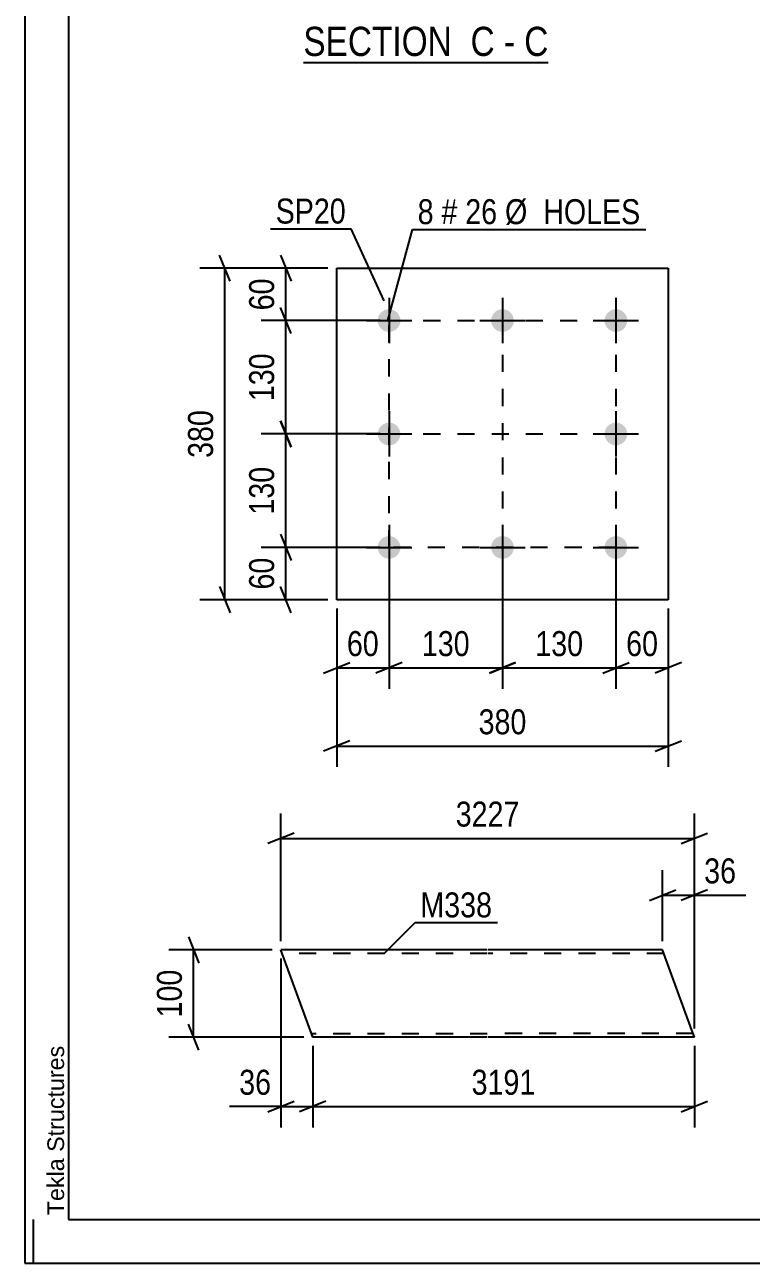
# Model space of a CAD drawing. Header units: millimetres. Extents: x 0 to 841, y 0 to 594.
# Drawn here: x 0 to 83.2, y 0 to 142 of the extents above; entities that cross this region are included whole.
import ezdxf

# ---------------------------------------------------------------- set-up
doc = ezdxf.new("R2010")
doc.units = ezdxf.units.MM
doc.linetypes.add('DXK_LINE_DOT2', pattern=[3.9198, 1.9599, -1.9599])
doc.styles.add('Arial', font='ARIAL.TTF', dxfattribs={"height": 0.2})
doc.styles.add('Arial Narrow', font='ARIALN.TTF', dxfattribs={"height": 0.2})

# ---------------------------------------------------------------- blocks, each defined once
blk = doc.blocks.new('Unknown-318889761-1133')
at = {"color": 5, "linetype": 'Continuous'}
for p, q in [((0, 594), (0, 0)), ((5, 589), (5, 5)), ((1, 0), (1, 5)), ((5, 5), (836, 5)), ((0, 0), (841, 0))]:
    blk.add_line(p, q, dxfattribs=at)
at = {"color": 174, "linetype": 'Continuous', "style": 'Arial'}
blk.add_text('Tekla Structures', height=1.9102, rotation=90, dxfattribs=at).set_placement((4.5, 5.5))
blk = doc.blocks.new('Unknown-318889761-20 - 37269')
at = {"color": 6, "linetype": 'Continuous'}
blk.add_line((31.92, 137.63), (59.99, 137.63), dxfattribs=at)
at = {"color": 0, "linetype": 'Continuous'}
for points in [[(50.03, 138.38), (50.03, 141.88), (31.92, 141.88), (31.92, 138.38)], [(53.85, 138.38), (53.85, 141.88), (51.08, 141.88), (51.08, 138.38)], [(56.18, 138.38), (56.18, 141.88), (54.9, 141.88), (54.9, 138.38)], [(59.99, 138.38), (59.99, 141.88), (57.23, 141.88), (57.23, 138.38)]]:
    blk.add_wipeout(points, dxfattribs=at)
at = {"color": 7, "linetype": 'Continuous', "style": 'Arial Narrow'}
for s, p in [('SECTION ', (31.92, 138.38)), ('C', (51.08, 138.38)), ('C', (57.23, 138.38)), ('-', (54.9, 138.38))]:
    blk.add_text(s, height=3.34, dxfattribs=at).set_placement(p)
blk = doc.blocks.new('Part-318889761-8108 - 8102')
at = {"color": 2, "linetype": 'Continuous'}
for p, q in [((52.99, 35.91), (29.35, 35.91)), ((32.99, 25.91), (29.35, 35.91)), ((73.09, 35.92), (53.09, 35.92)), ((76.44, 26.72), (73.09, 35.92)), ((52.99, 25.91), (32.99, 25.91)), ((76.73, 25.92), (53.09, 25.92)), ((76.73, 25.92), (76.44, 26.72))]:
    blk.add_line(p, q, dxfattribs=at)
at = {"color": 7, "linetype": 'DXK_LINE_DOT2'}
for p, q in [((52.99, 35.51), (29.5, 35.51)), ((73.24, 35.52), (53.09, 35.52)), ((52.99, 26.31), (32.84, 26.31)), ((32.9, 26.15), (32.99, 25.91)), ((76.58, 26.32), (53.09, 26.32)), ((76.71, 25.98), (76.64, 26.15)), ((76.73, 25.92), (76.71, 25.98))]:
    blk.add_line(p, q, dxfattribs=at)
blk = doc.blocks.new('Bolt-318889761-7318 - 7284')
at = {"linetype": 'Continuous'}
for points in [[(41.74, 109.35, -1), (41.74, 106.75, -1)], [(54.74, 109.35, -1), (54.74, 106.75, -1)], [(67.74, 109.35, -1), (67.74, 106.75, -1)], [(41.74, 96.35, -1), (41.74, 93.75, -1)], [(67.74, 96.35, -1), (67.74, 93.75, -1)], [(41.74, 83.35, -1), (41.74, 80.75, -1)], [(54.74, 83.35, -1), (54.74, 80.75, -1)], [(67.74, 83.35, -1), (67.74, 80.75, -1)]]:
    blk.add_hatch(color=1, dxfattribs=at).paths.add_polyline_path(points)
at = {"color": 1, "linetype": 'Continuous'}
for p, q in [((41.74, 110.65), (41.74, 105.45)), ((54.74, 110.65), (54.74, 105.45)), ((67.74, 110.65), (67.74, 105.45)), ((39.14, 108.05), (44.34, 108.05)), ((52.14, 108.05), (57.34, 108.05)), ((65.14, 108.05), (70.34, 108.05)), ((41.74, 97.65), (41.74, 92.45)), ((67.74, 97.65), (67.74, 92.45)), ((39.14, 95.05), (44.34, 95.05)), ((65.14, 95.05), (70.34, 95.05)), ((41.74, 84.65), (41.74, 79.45)), ((54.74, 84.65), (54.74, 79.45)), ((67.74, 84.65), (67.74, 79.45)), ((39.14, 82.05), (44.34, 82.05)), ((52.14, 82.05), (57.34, 82.05)), ((65.14, 82.05), (70.34, 82.05))]:
    blk.add_line(p, q, dxfattribs=at)
blk = doc.blocks.new('Part-318889761-7323 - 7284')
at = {"color": 2, "linetype": 'Continuous'}
for p, q in [((35.74, 76.05), (35.74, 114.05)), ((35.74, 114.05), (73.74, 114.05)), ((73.74, 114.05), (73.74, 76.05)), ((73.74, 76.05), (35.74, 76.05))]:
    blk.add_line(p, q, dxfattribs=at)
blk = doc.blocks.new('Rectangle-318889761-7410 - 7284')
at = {"color": 1, "linetype": 'DXK_LINE_DOT2'}
blk.add_lwpolyline([(41.74, 108.05), (67.74, 108.05), (67.74, 82.05), (41.74, 82.05), (41.74, 108.05)], close=True, dxfattribs=at)
blk = doc.blocks.new('Line-318889761-7403 - 7284')
at = {"color": 1, "linetype": 'DXK_LINE_DOT2'}
blk.add_line((54.74, 108.05), (54.74, 82.05), dxfattribs=at)
blk = doc.blocks.new('Line-318889761-7396 - 7284')
at = {"color": 1, "linetype": 'DXK_LINE_DOT2'}
blk.add_line((41.74, 95.05), (67.74, 95.05), dxfattribs=at)
blk = doc.blocks.new('StraightDimension-318889761-8164 - 8102')
at = {"color": 7, "linetype": 'Continuous'}
for p, q in [((29.35, 36.91), (29.35, 51.55)), ((76.73, 26.92), (76.73, 51.55)), ((30.85, 49.3), (27.85, 48.1)), ((29.35, 48.7), (76.73, 48.7)), ((75.23, 48.1), (78.23, 49.3))]:
    blk.add_line(p, q, dxfattribs=at)
at = {"color": 0}
blk.add_wipeout([(57.3, 49.45), (57.3, 53.65), (48.78, 53.65), (48.78, 49.45)], dxfattribs=at)
at = {"color": 3, "style": 'Arial Narrow'}
blk.add_text('3227', height=2.863, dxfattribs=at).set_placement((49.38, 50.05))
blk = doc.blocks.new('StraightDimension-318889761-8151 - 8102')
at = {"color": 7, "linetype": 'Continuous'}
for p, q in [((18.75, 37.41), (19.95, 34.41)), ((28.35, 35.91), (16.5, 35.91)), ((19.35, 25.91), (19.35, 35.91)), ((19.95, 24.41), (18.75, 27.41)), ((31.99, 25.91), (16.5, 25.91))]:
    blk.add_line(p, q, dxfattribs=at)
at = {"color": 0}
blk.add_wipeout([(18.6, 34.26), (14.4, 34.26), (14.4, 27.57), (18.6, 27.57)], dxfattribs=at)
at = {"color": 3, "style": 'Arial Narrow'}
blk.add_text('100', height=2.863, rotation=90.0002, dxfattribs=at).set_placement((18, 28.17))
blk = doc.blocks.new('StraightDimension-318889761-8111 - 8102')
at = {"color": 7, "linetype": 'Continuous'}
for p, q in [((73.09, 36.92), (73.09, 45.04)), ((76.73, 26.92), (76.73, 45.04)), ((71.59, 41.59), (74.59, 42.79)), ((78.23, 42.79), (75.23, 41.59)), ((73.09, 42.19), (76.73, 42.19)), ((76.73, 42.19), (82.64, 42.19)), ((76.73, 42.19), (82.64, 42.19))]:
    blk.add_line(p, q, dxfattribs=at)
at = {"color": 0}
blk.add_wipeout([(82.11, 42.94), (82.11, 47.14), (77.25, 47.14), (77.25, 42.94)], dxfattribs=at)
at = {"color": 3, "style": 'Arial Narrow'}
blk.add_text('36', height=2.863, dxfattribs=at).set_placement((77.85, 43.54))
blk = doc.blocks.new('StraightDimension-318889761-8126 - 8102')
at = {"color": 7, "linetype": 'Continuous'}
for p, q in [((32.99, 24.91), (32.99, 15.56)), ((76.73, 24.92), (76.73, 15.56)), ((34.49, 18.56), (31.49, 17.36)), ((75.23, 17.36), (78.23, 18.56)), ((32.99, 17.96), (76.73, 17.96))]:
    blk.add_line(p, q, dxfattribs=at)
at = {"color": 0}
blk.add_wipeout([(59.12, 18.71), (59.12, 22.91), (50.6, 22.91), (50.6, 18.71)], dxfattribs=at)
at = {"color": 3, "style": 'Arial Narrow'}
blk.add_text('3191', height=2.863, dxfattribs=at).set_placement((51.2, 19.31))
blk = doc.blocks.new('StraightDimension-318889761-8138 - 8102')
at = {"color": 7, "linetype": 'Continuous'}
for p, q in [((29.35, 34.91), (29.35, 15.56)), ((32.99, 24.91), (32.99, 15.56)), ((27.85, 17.36), (30.85, 18.56)), ((34.49, 18.56), (31.49, 17.36)), ((29.35, 17.96), (23.44, 17.96)), ((29.35, 17.96), (23.44, 17.96)), ((29.35, 17.96), (32.99, 17.96))]:
    blk.add_line(p, q, dxfattribs=at)
at = {"color": 0}
blk.add_wipeout([(28.83, 18.71), (28.83, 22.91), (23.97, 22.91), (23.97, 18.71)], dxfattribs=at)
at = {"color": 3, "style": 'Arial Narrow'}
blk.add_text('36', height=2.863, dxfattribs=at).set_placement((24.57, 19.31))
blk = doc.blocks.new('StraightDimension-318889761-7339 - 7284')
at = {"color": 7, "linetype": 'Continuous'}
for p, q in [((29.32, 115.55), (30.52, 112.55)), ((34.74, 114.05), (27.07, 114.05)), ((29.92, 108.05), (29.92, 114.05)), ((30.52, 106.55), (29.32, 109.55)), ((40.74, 108.05), (27.07, 108.05))]:
    blk.add_line(p, q, dxfattribs=at)
at = {"color": 0}
blk.add_wipeout([(29.17, 113.48), (24.97, 113.48), (24.97, 108.62), (29.17, 108.62)], dxfattribs=at)
at = {"color": 3, "style": 'Arial Narrow'}
blk.add_text('60', height=2.863, rotation=90.0002, dxfattribs=at).set_placement((28.57, 109.22))
blk = doc.blocks.new('StraightDimension-318889761-7325 - 7284')
at = {"color": 7, "linetype": 'Continuous'}
for p, q in [((29.32, 83.55), (30.52, 80.55)), ((40.74, 82.05), (27.07, 82.05)), ((29.92, 76.05), (29.92, 82.05)), ((30.52, 74.55), (29.32, 77.55)), ((34.74, 76.05), (27.07, 76.05))]:
    blk.add_line(p, q, dxfattribs=at)
at = {"color": 0}
blk.add_wipeout([(29.17, 81.48), (24.97, 81.48), (24.97, 76.62), (29.17, 76.62)], dxfattribs=at)
at = {"color": 3, "style": 'Arial Narrow'}
blk.add_text('60', height=2.863, rotation=90.0002, dxfattribs=at).set_placement((28.57, 77.22))
blk = doc.blocks.new('StraightDimension-318889761-7350 - 7284')
at = {"color": 7, "linetype": 'Continuous'}
for p, q in [((23.52, 112.55), (22.32, 115.55)), ((34.74, 114.05), (20.07, 114.05)), ((22.92, 76.05), (22.92, 114.05)), ((22.32, 77.55), (23.52, 74.55)), ((34.74, 76.05), (20.07, 76.05))]:
    blk.add_line(p, q, dxfattribs=at)
at = {"color": 0}
blk.add_wipeout([(22.17, 98.39), (17.97, 98.39), (17.97, 91.71), (22.17, 91.71)], dxfattribs=at)
at = {"color": 3, "style": 'Arial Narrow'}
blk.add_text('380', height=2.863, rotation=90.0002, dxfattribs=at).set_placement((21.57, 92.31))
blk = doc.blocks.new('StraightDimension-318889761-7361 - 7284')
at = {"color": 7, "linetype": 'Continuous'}
for p, q in [((41.74, 81.05), (41.74, 65.84)), ((35.74, 75.05), (35.74, 65.84)), ((34.24, 67.64), (37.24, 68.84)), ((35.74, 68.24), (41.74, 68.24)), ((43.24, 68.84), (40.24, 67.64))]:
    blk.add_line(p, q, dxfattribs=at)
at = {"color": 0}
blk.add_wipeout([(41.17, 68.99), (41.17, 73.19), (36.31, 73.19), (36.31, 68.99)], dxfattribs=at)
at = {"color": 3, "style": 'Arial Narrow'}
blk.add_text('60', height=2.863, dxfattribs=at).set_placement((36.91, 69.59))
blk = doc.blocks.new('StraightDimension-318889761-7375 - 7284')
at = {"color": 7, "linetype": 'Continuous'}
for p, q in [((67.74, 81.05), (67.74, 65.84)), ((73.74, 75.05), (73.74, 65.84)), ((66.24, 67.64), (69.24, 68.84)), ((67.74, 68.24), (73.74, 68.24)), ((75.24, 68.84), (72.24, 67.64))]:
    blk.add_line(p, q, dxfattribs=at)
at = {"color": 0}
blk.add_wipeout([(73.17, 68.99), (73.17, 73.19), (68.31, 73.19), (68.31, 68.99)], dxfattribs=at)
at = {"color": 3, "style": 'Arial Narrow'}
blk.add_text('60', height=2.863, dxfattribs=at).set_placement((68.91, 69.59))
blk = doc.blocks.new('StraightDimension-318889761-7386 - 7284')
at = {"color": 7, "linetype": 'Continuous'}
for p, q in [((35.74, 75.05), (35.74, 56.88)), ((73.74, 75.05), (73.74, 56.88)), ((37.24, 59.88), (34.24, 58.68)), ((72.24, 58.68), (75.24, 59.88)), ((35.74, 59.28), (73.74, 59.28))]:
    blk.add_line(p, q, dxfattribs=at)
at = {"color": 0}
blk.add_wipeout([(58.08, 60.03), (58.08, 64.23), (51.4, 64.23), (51.4, 60.03)], dxfattribs=at)
at = {"color": 3, "style": 'Arial Narrow'}
blk.add_text('380', height=2.863, dxfattribs=at).set_placement((52, 60.63))
blk = doc.blocks.new('StraightDimension-318889761-43320 - 7284')
at = {"color": 7, "linetype": 'Continuous'}
for p, q in [((30.52, 93.55), (29.32, 96.55)), ((40.74, 95.05), (27.07, 95.05)), ((29.92, 82.05), (29.92, 95.05)), ((29.32, 83.55), (30.52, 80.55)), ((40.74, 82.05), (27.07, 82.05))]:
    blk.add_line(p, q, dxfattribs=at)
at = {"color": 0}
blk.add_wipeout([(29.17, 91.89), (24.97, 91.89), (24.97, 85.21), (29.17, 85.21)], dxfattribs=at)
at = {"color": 3, "style": 'Arial Narrow'}
blk.add_text('130', height=2.863, rotation=90.0002, dxfattribs=at).set_placement((28.57, 85.81))
blk = doc.blocks.new('StraightDimension-318889761-43322 - 7284')
at = {"color": 7, "linetype": 'Continuous'}
for p, q in [((30.52, 106.55), (29.32, 109.55)), ((40.74, 108.05), (27.07, 108.05)), ((29.92, 95.05), (29.92, 108.05)), ((29.32, 96.55), (30.52, 93.55)), ((40.74, 95.05), (27.07, 95.05))]:
    blk.add_line(p, q, dxfattribs=at)
at = {"color": 0}
blk.add_wipeout([(29.17, 104.89), (24.97, 104.89), (24.97, 98.21), (29.17, 98.21)], dxfattribs=at)
at = {"color": 3, "style": 'Arial Narrow'}
blk.add_text('130', height=2.863, rotation=90.0002, dxfattribs=at).set_placement((28.57, 98.81))
blk = doc.blocks.new('StraightDimension-318889761-43342 - 7284')
at = {"color": 7, "linetype": 'Continuous'}
for p, q in [((41.74, 81.05), (41.74, 65.84)), ((54.74, 81.05), (54.74, 65.84)), ((43.24, 68.84), (40.24, 67.64)), ((41.74, 68.24), (54.74, 68.24)), ((53.24, 67.64), (56.24, 68.84))]:
    blk.add_line(p, q, dxfattribs=at)
at = {"color": 0}
blk.add_wipeout([(51.58, 68.99), (51.58, 73.19), (44.9, 73.19), (44.9, 68.99)], dxfattribs=at)
at = {"color": 3, "style": 'Arial Narrow'}
blk.add_text('130', height=2.863, dxfattribs=at).set_placement((45.5, 69.59))
blk = doc.blocks.new('StraightDimension-318889761-43344 - 7284')
at = {"color": 7, "linetype": 'Continuous'}
for p, q in [((54.74, 81.05), (54.74, 65.84)), ((67.74, 81.05), (67.74, 65.84)), ((56.24, 68.84), (53.24, 67.64)), ((54.74, 68.24), (67.74, 68.24)), ((66.24, 67.64), (69.24, 68.84))]:
    blk.add_line(p, q, dxfattribs=at)
at = {"color": 0}
blk.add_wipeout([(64.58, 68.99), (64.58, 73.19), (57.9, 73.19), (57.9, 68.99)], dxfattribs=at)
at = {"color": 3, "style": 'Arial Narrow'}
blk.add_text('130', height=2.863, dxfattribs=at).set_placement((58.5, 69.59))
blk = doc.blocks.new('Mark-318889761-8104 - 8102')
at = {"color": 0}
blk.add_wipeout([(53.55, 39.64), (53.55, 42.64), (45.33, 42.64), (45.33, 39.64)], dxfattribs=at)
blk.add_wipeout([(53.55, 39.64), (53.55, 42.64), (45.33, 42.64), (45.33, 39.64)], dxfattribs=at)
at = {"color": 30, "linetype": 'Continuous'}
for p, q in [((41.19, 35.5), (44.73, 39.04)), ((44.73, 39.04), (54.15, 39.04))]:
    blk.add_line(p, q, dxfattribs=at)
at = {"color": 3, "style": 'Arial Narrow'}
blk.add_text('M338', height=2.863, dxfattribs=at).set_placement((45.33, 39.64))
blk = doc.blocks.new('Mark-318889761-7314 - 7284')
at = {"color": 0}
for points in [[(46.84, 119.1), (46.84, 122.1), (45.02, 122.1), (45.02, 119.1)], [(49.57, 119.1), (49.57, 122.1), (47.74, 122.1), (47.74, 119.1)], [(54.13, 119.1), (54.13, 122.1), (50.47, 122.1), (50.47, 119.1)], [(70.56, 119.1), (70.56, 122.1), (55.03, 122.1), (55.03, 119.1)]]:
    blk.add_wipeout(points, dxfattribs=at)
for points in [[(46.84, 119.1), (46.84, 122.1), (45.02, 122.1), (45.02, 119.1)], [(49.57, 119.1), (49.57, 122.1), (47.74, 122.1), (47.74, 119.1)], [(54.13, 119.1), (54.13, 122.1), (50.47, 122.1), (50.47, 119.1)], [(70.56, 119.1), (70.56, 122.1), (55.03, 122.1), (55.03, 119.1)]]:
    blk.add_wipeout(points, dxfattribs=at)
at = {"color": 7, "linetype": 'Continuous'}
for p, q in [((41.6, 108.05), (44.42, 118.5)), ((44.42, 118.5), (71.16, 118.5))]:
    blk.add_line(p, q, dxfattribs=at)
at = {"color": 3, "style": 'Arial Narrow'}
for s, height, p in [('8', 2.86, (45.02, 119.1)), ('#', 2.86, (47.74, 119.1)), ('26', 2.863, (50.47, 119.1)), ('Ø  HOLES', 2.863, (55.03, 119.1))]:
    blk.add_text(s, height=height, dxfattribs=at).set_placement(p)
blk = doc.blocks.new('Mark-318889761-7319 - 7284')
at = {"color": 0}
blk.add_wipeout([(36.79, 119.17), (36.79, 122.17), (28.75, 122.17), (28.75, 119.17)], dxfattribs=at)
blk.add_wipeout([(36.79, 119.17), (36.79, 122.17), (28.75, 122.17), (28.75, 119.17)], dxfattribs=at)
at = {"color": 30, "linetype": 'Continuous'}
for p in [(28.15, 118.57), (41.18, 110.33)]:
    blk.add_line(p, (37.39, 118.57), dxfattribs=at)
at = {"color": 3, "style": 'Arial Narrow'}
blk.add_text('SP20', height=2.863, dxfattribs=at).set_placement((28.75, 119.17))

msp = doc.modelspace()

# ---------------------------------------------------------------- block references
for name in ['Unknown-318889761-1133', 'Part-318889761-7323 - 7284', 'Bolt-318889761-7318 - 7284', 'Rectangle-318889761-7410 - 7284', 'Line-318889761-7403 - 7284', 'Line-318889761-7396 - 7284', 'Part-318889761-8108 - 8102']:
    msp.add_blockref(name, (0, 0))

# ---------------------------------------------------------------- next in the draw order: block references
for name in ['Unknown-318889761-20 - 37269', 'Mark-318889761-7314 - 7284', 'StraightDimension-318889761-7339 - 7284', 'StraightDimension-318889761-7325 - 7284', 'StraightDimension-318889761-7375 - 7284', 'StraightDimension-318889761-8164 - 8102']:
    msp.add_blockref(name, (0, 0))

# ---------------------------------------------------------------- next in the draw order: block references
for name in ['StraightDimension-318889761-7350 - 7284', 'StraightDimension-318889761-8111 - 8102', 'Mark-318889761-8104 - 8102', 'StraightDimension-318889761-8151 - 8102']:
    msp.add_blockref(name, (0, 0))

# ---------------------------------------------------------------- next in the draw order: block references
for name in ['Mark-318889761-7319 - 7284', 'StraightDimension-318889761-7361 - 7284', 'StraightDimension-318889761-8126 - 8102']:
    msp.add_blockref(name, (0, 0))

# ---------------------------------------------------------------- next in the draw order: block references
for name in ['StraightDimension-318889761-43320 - 7284', 'StraightDimension-318889761-7386 - 7284', 'StraightDimension-318889761-8138 - 8102']:
    msp.add_blockref(name, (0, 0))

# ---------------------------------------------------------------- next in the draw order: block references
for name in ['StraightDimension-318889761-43322 - 7284', 'StraightDimension-318889761-43342 - 7284']:
    msp.add_blockref(name, (0, 0))

# ---------------------------------------------------------------- next in the draw order: block references
msp.add_blockref('StraightDimension-318889761-43344 - 7284', (0, 0))

doc.saveas('drawing.dxf')
